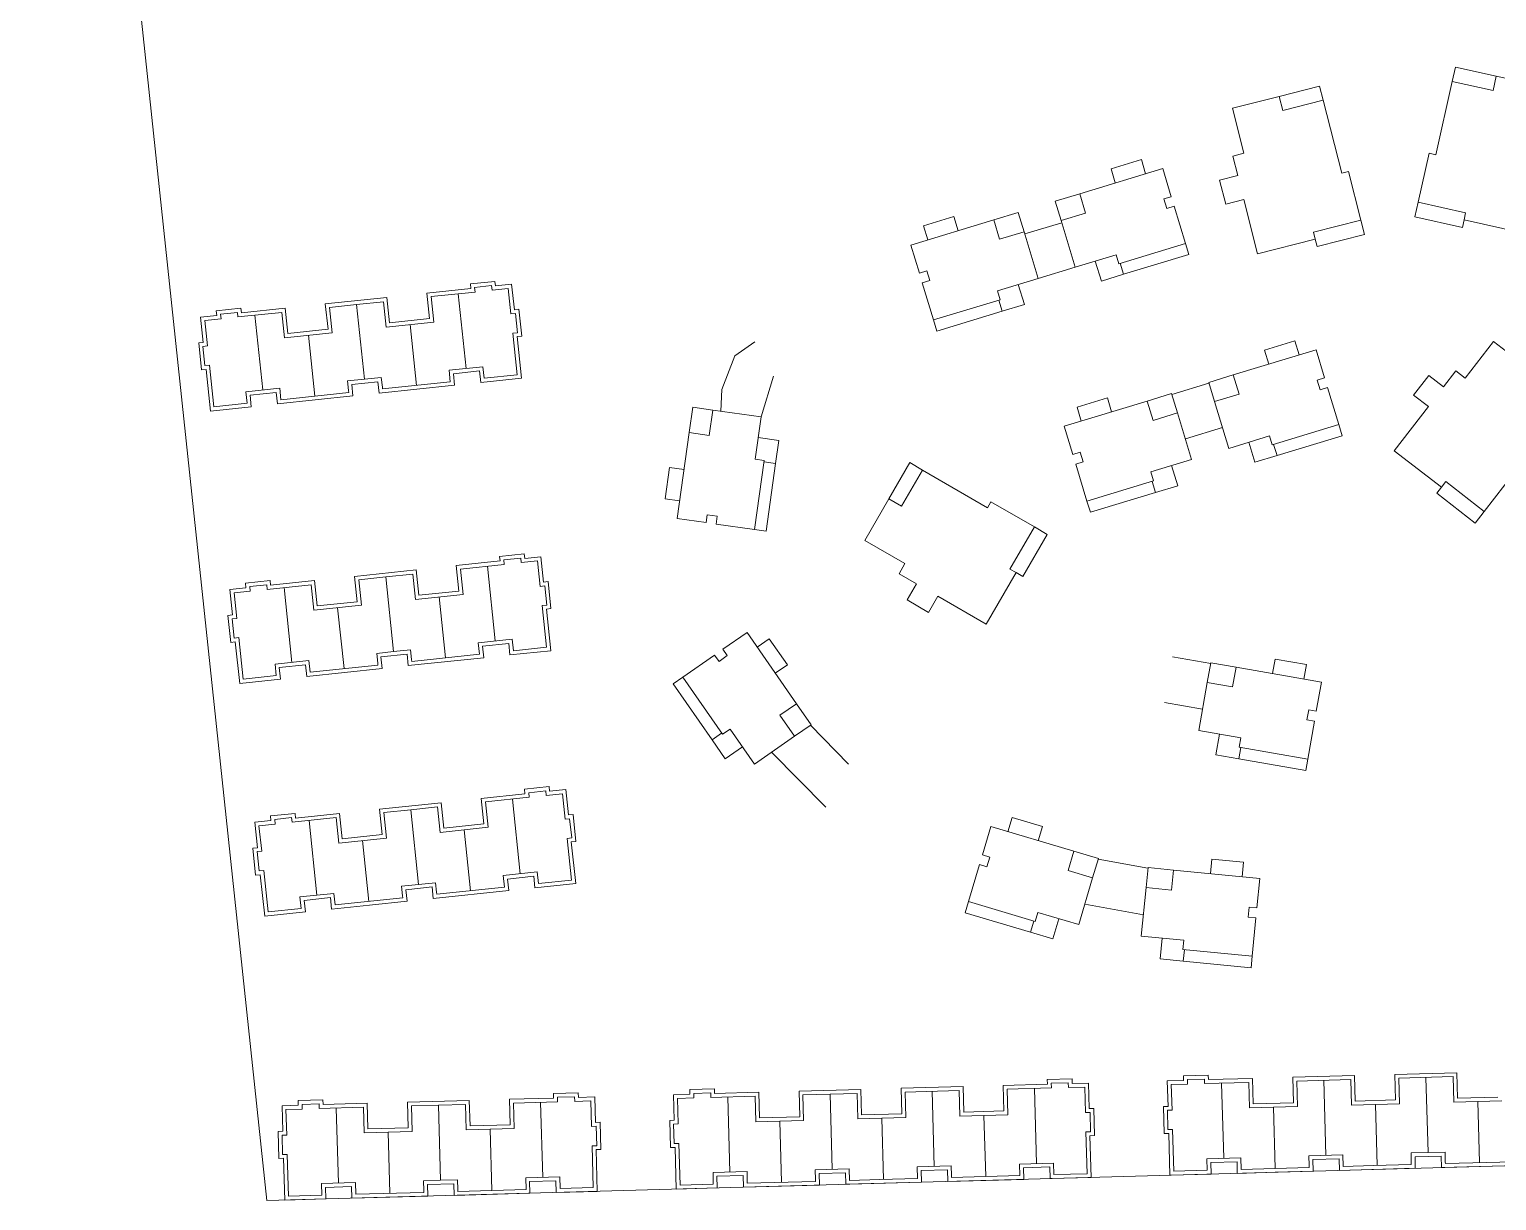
# Model space of a CAD drawing. Extents: x 208319 to 271319, y 1003 to 45500.
# Drawn here: x 218693 to 220967, y 3991 to 5806 of the extents above; entities that cross this region are included whole.
import ezdxf

# ---------------------------------------------------------------- set-up
doc = ezdxf.new("R2010")
doc.units = 0
doc.header["$LTSCALE"] = 1000
doc.header["$MEASUREMENT"] = 0
doc.layers.add('140', color=2, linetype='Continuous', lineweight=5)

msp = doc.modelspace()

# ---------------------------------------------------------------- linework, layer by layer
at = {"layer": '140', "color": 7}
for p, q in [((218693, 7464.4), (219060.9, 3991.4)), ((220898.5, 5725.7), (220903.5, 5748)), ((220903.5, 5748), (220966.8, 5733.8)), ((220961.8, 5711.6), (220966.8, 5733.8)), ((220966.8, 5733.8), (221039.4, 5717.5)), ((220692.9, 5718.5), (220630.1, 5702.5)), ((220698.5, 5696.4), (220692.9, 5718.5)), ((220873.1, 5612.1), (220898.5, 5725.7)), ((220898.5, 5725.7), (220961.8, 5711.6)), ((220630.1, 5702.5), (220558, 5684.2)), ((220635.7, 5680.4), (220630.1, 5702.5)), ((220698.5, 5696.4), (220635.7, 5680.4)), ((220727.2, 5583.6), (220698.5, 5696.4)), ((220558, 5684.2), (220575.7, 5614.4)), ((220369.6, 5590.2), (220416.7, 5604.5)), ((220416.7, 5604.5), (220423.3, 5582.7)), ((220575.7, 5614.4), (220558.3, 5610)), ((220558.3, 5610), (220566, 5579.7)), ((220845.5, 5538.4), (220862.6, 5614.5)), ((220862.6, 5614.5), (220873.1, 5612.1)), ((220449.7, 5590.7), (220321.1, 5551.6)), ((220376.2, 5568.4), (220369.6, 5590.2)), ((220463, 5547.1), (220449.7, 5590.7)), ((220566, 5579.7), (220538, 5572.6)), ((220538, 5572.6), (220547.5, 5535.4)), ((220737.7, 5586.2), (220727.2, 5583.6)), ((220756.9, 5510.6), (220737.7, 5586.2)), ((220321.1, 5551.6), (220283.2, 5540.1)), ((220321.1, 5551.6), (220330.2, 5521.8)), ((220283.2, 5540.1), (220292.3, 5510.3)), ((220451.5, 5543.6), (220463, 5547.1)), ((220456, 5528.7), (220451.5, 5543.6)), ((220467.5, 5532.2), (220456, 5528.7)), ((220485, 5474.7), (220467.5, 5532.2)), ((220547.5, 5535.4), (220575.4, 5542.5)), ((220575.4, 5542.5), (220596.7, 5458.8)), ((220845.5, 5538.4), (220840.5, 5516.1)), ((220919.3, 5521.9), (220845.5, 5538.4)), ((220059.3, 5472.1), (220187.9, 5511.2)), ((220126.2, 5516.2), (220079.1, 5501.9)), ((220132.8, 5494.4), (220126.2, 5516.2)), ((220187.9, 5511.2), (220225.8, 5522.7)), ((220187.9, 5511.2), (220197, 5481.3)), ((220225.8, 5522.7), (220234.9, 5492.8)), ((220235.9, 5489.4), (220293.3, 5506.8)), ((220330.2, 5521.8), (220292.3, 5510.3)), ((220292.3, 5510.3), (220314.3, 5437.9)), ((220683.6, 5492), (220756.9, 5510.6)), ((220756.9, 5510.6), (220762.5, 5488.5)), ((220840.5, 5516.1), (220914.3, 5499.6)), ((220914.3, 5499.6), (220916.9, 5511.3)), ((220916.9, 5511.3), (220919.3, 5521.9)), ((221007.1, 5491.1), (220916.9, 5511.3)), ((220079.1, 5501.9), (220085.7, 5480.1)), ((220197, 5481.3), (220234.9, 5492.8)), ((220234.9, 5492.8), (220256.9, 5420.5)), ((220596.7, 5458.8), (220686.3, 5481.5)), ((220686.3, 5481.5), (220683.6, 5492)), ((220689.2, 5469.9), (220686.3, 5481.5)), ((220762.5, 5488.5), (220689.2, 5469.9)), ((220072.6, 5428.5), (220059.3, 5472.1)), ((220381.6, 5443.3), (220485, 5474.7)), ((220490.2, 5457.5), (220485, 5474.7)), ((220256.9, 5420.5), (220314.3, 5437.9)), ((220314.3, 5437.9), (220377.4, 5457.1)), ((220345.3, 5447.4), (220354.7, 5416.4)), ((220377.4, 5457.1), (220381.6, 5443.3)), ((220389.1, 5426.8), (220383.9, 5444)), ((220389.1, 5426.8), (220490.2, 5457.5)), ((219376.6, 5411.9), (219414.8, 5415.9)), ((219414.8, 5415.9), (219415.6, 5408.7)), ((220084.1, 5432), (220072.6, 5428.5)), ((220077.1, 5413.5), (220088.6, 5417)), ((220094.6, 5356.1), (220077.1, 5413.5)), ((220088.6, 5417), (220084.1, 5432)), ((220256.9, 5420.5), (220193.7, 5401.3)), ((220354.7, 5416.4), (220389.1, 5426.8)), ((219151.8, 5381), (219247.3, 5391)), ((219247.3, 5391), (219251.5, 5351.6)), ((219309.4, 5397.6), (219377.4, 5404.7)), ((219313.5, 5358.2), (219309.4, 5397.6)), ((219384, 5399.4), (219316, 5392.2)), ((219316, 5392.2), (219320.1, 5352.8)), ((219369.9, 5280.9), (219357.7, 5396.6)), ((219377.4, 5404.7), (219376.6, 5411.9)), ((219409.5, 5409.3), (219383.2, 5406.5)), ((219383.2, 5406.5), (219384, 5399.4)), ((219410.2, 5402.1), (219409.5, 5409.3)), ((219435.3, 5404.8), (219410.2, 5402.1)), ((219415.6, 5408.7), (219440.6, 5411.4)), ((219439.4, 5365.4), (219435.3, 5404.8)), ((219440.6, 5411.4), (219444.8, 5372)), ((220193.7, 5401.3), (220197.9, 5387.5)), ((220225.9, 5411.1), (220235.3, 5380.1)), ((218982.8, 5370.4), (219021, 5374.4)), ((218983.6, 5363.2), (218982.8, 5370.4)), ((218989.4, 5365.1), (219015.7, 5367.8)), ((219015.7, 5367.8), (219016.4, 5360.7)), ((219016.4, 5360.7), (219084.4, 5367.8)), ((219021, 5374.4), (219021.8, 5367.3)), ((219021.8, 5367.3), (219089.8, 5374.4)), ((219084.4, 5367.8), (219088.6, 5328.5)), ((219089.8, 5374.4), (219093.9, 5335)), ((219156, 5341.6), (219151.8, 5381)), ((219158.4, 5375.6), (219200.2, 5380)), ((219162.6, 5336.2), (219158.4, 5375.6)), ((219242, 5384.4), (219200.2, 5380)), ((219212.4, 5264.3), (219200.2, 5380)), ((219212.4, 5264.3), (219200.2, 5380)), ((219212.4, 5264.3), (219200.2, 5380)), ((219212.4, 5264.3), (219200.2, 5380)), ((219246.1, 5345), (219242, 5384.4)), ((219444.8, 5372), (219451.9, 5372.8)), ((219451.9, 5372.8), (219456.3, 5331)), ((220197.9, 5387.5), (220094.6, 5356.1)), ((220200.8, 5369.6), (220099.8, 5338.9)), ((220200.8, 5369.6), (220195.6, 5386.8)), ((220235.3, 5380.1), (220200.8, 5369.6)), ((218958.5, 5360.6), (218983.6, 5363.2)), ((218962.6, 5321.2), (218958.5, 5360.6)), ((218965.1, 5355.3), (218990.2, 5357.9)), ((218969.2, 5315.9), (218965.1, 5355.3)), ((218990.2, 5357.9), (218989.4, 5365.1)), ((219054.9, 5247.7), (219042.7, 5363.4)), ((219320.1, 5352.8), (219246.1, 5345)), ((219251.5, 5351.6), (219313.5, 5358.2)), ((219283.1, 5348.9), (219293, 5254.7)), ((219283.1, 5348.9), (219293, 5254.7)), ((219446.6, 5366.2), (219439.4, 5365.4)), ((219449.7, 5336.3), (219446.6, 5366.2)), ((220099.8, 5338.9), (220094.6, 5356.1)), ((219088.6, 5328.5), (219162.6, 5336.2)), ((219093.9, 5335), (219156, 5341.6)), ((219125.6, 5332.3), (219135.5, 5238.1)), ((219125.6, 5332.3), (219135.5, 5238.1)), ((219442.6, 5335.6), (219449.7, 5336.3)), ((219449.4, 5271.1), (219442.6, 5335.6)), ((219456.3, 5331), (219449.2, 5330.2)), ((219449.2, 5330.2), (219456, 5265.8)), ((219817.5, 5322.1), (219786.6, 5300.5)), ((220607.4, 5309.4), (220654.4, 5323.7)), ((220654.4, 5323.7), (220661.1, 5301.9)), ((220962.3, 5322.9), (220918.3, 5266)), ((221021.2, 5277.5), (220962.3, 5322.9)), ((218955.5, 5320.5), (218962.6, 5321.2)), ((218959.9, 5278.7), (218955.5, 5320.5)), ((218962.1, 5315.1), (218969.2, 5315.9)), ((218965.2, 5285.3), (218962.1, 5315.1)), ((219786.6, 5300.5), (219766.2, 5248.1)), ((220687.5, 5309.9), (220558.9, 5270.8)), ((220614, 5287.6), (220607.4, 5309.4)), ((220700.7, 5266.3), (220687.5, 5309.9)), ((218967, 5279.5), (218959.9, 5278.7)), ((218972.4, 5286.1), (218965.2, 5285.3)), ((218973.8, 5215), (218967, 5279.5)), ((218979.2, 5221.6), (218972.4, 5286.1)), ((219343.7, 5278.1), (219396.2, 5283.6)), ((219345.5, 5260.2), (219343.7, 5278.1)), ((219390.8, 5277), (219350.3, 5272.8)), ((219392.7, 5259.1), (219390.8, 5277)), ((219396.2, 5283.6), (219398.1, 5265.7)), ((220904, 5277), (220884.9, 5252.3)), ((220918.3, 5266), (220904, 5277)), ((219212.4, 5264.3), (219186.1, 5261.5)), ((219186.1, 5261.5), (219187.7, 5246.6)), ((219233.3, 5260.4), (219192.7, 5256.2)), ((219192.7, 5256.2), (219194.6, 5238.3)), ((219212.4, 5264.3), (219238.6, 5267)), ((219235.2, 5242.5), (219233.3, 5260.4)), ((219352.1, 5254.9), (219235.2, 5242.5)), ((219238.6, 5267), (219240.2, 5252.1)), ((219240.5, 5249.1), (219345.5, 5260.2)), ((219350.3, 5272.8), (219352.1, 5254.9)), ((219456, 5265.8), (219392.7, 5259.1)), ((219398.1, 5265.7), (219449.4, 5271.1)), ((219846.7, 5269), (219827.1, 5205.9)), ((220521.3, 5258.2), (220463.9, 5240.7)), ((220558.9, 5270.8), (220521, 5259.3)), ((220521, 5259.3), (220530.1, 5229.5)), ((220558.9, 5270.8), (220568, 5241)), ((220689.3, 5262.8), (220700.7, 5266.3)), ((220693.8, 5247.9), (220689.3, 5262.8)), ((220862.2, 5269.9), (220838.7, 5239.5)), ((220884.9, 5252.3), (220862.2, 5269.9)), ((219081.1, 5250.4), (219028.6, 5244.9)), ((219028.6, 5244.9), (219030.5, 5227)), ((219075.8, 5243.8), (219035.2, 5239.6)), ((219035.2, 5239.6), (219037.1, 5221.7)), ((219077.7, 5225.9), (219075.8, 5243.8)), ((219136.1, 5232.1), (219077.7, 5225.9)), ((219083, 5232.5), (219081.1, 5250.4)), ((219188, 5243.6), (219083, 5232.5)), ((219194.6, 5238.3), (219136.1, 5232.1)), ((219187.7, 5246.6), (219188, 5243.6)), ((219240.2, 5252.1), (219240.5, 5249.1)), ((219766.2, 5248.1), (219764.8, 5214.7)), ((220364, 5235.4), (220316.9, 5221.1)), ((220370.6, 5213.6), (220364, 5235.4)), ((220425.7, 5230.4), (220463.6, 5241.9)), ((220463.6, 5241.9), (220472.7, 5212)), ((220568, 5241), (220530.1, 5229.5)), ((220705.3, 5251.3), (220693.8, 5247.9)), ((220722.7, 5193.9), (220705.3, 5251.3)), ((220838.7, 5239.5), (220861.5, 5221.9)), ((219037.1, 5221.7), (218973.8, 5215)), ((219030.5, 5227), (218979.2, 5221.6)), ((219715.8, 5181.6), (219721.4, 5220.8)), ((219721.4, 5220.8), (219752.2, 5216.4)), ((219746.7, 5177.2), (219752.2, 5216.4)), ((219752.2, 5216.4), (219827.1, 5205.9)), ((220297.1, 5191.3), (220425.7, 5230.4)), ((220316.9, 5221.1), (220323.5, 5199.3)), ((220425.7, 5230.4), (220434.8, 5200.5)), ((220434.8, 5200.5), (220472.7, 5212)), ((220472.7, 5212), (220494.6, 5139.7)), ((220530.1, 5229.5), (220552, 5157.1)), ((220861.5, 5221.9), (220808.7, 5153.5)), ((219827.1, 5205.9), (219817.9, 5140.5)), ((220310.4, 5147.7), (220297.1, 5191.3)), ((220542.3, 5189.3), (220484.9, 5171.8)), ((220619.4, 5162.5), (220722.7, 5193.9)), ((220728, 5176.7), (220722.7, 5193.9)), ((219697.1, 5048.5), (219715.8, 5181.6)), ((219715.8, 5181.6), (219746.7, 5177.2)), ((219822.6, 5173.8), (219854.7, 5169.3)), ((219854.7, 5169.3), (219849.6, 5133.6)), ((220552, 5157.1), (220615.2, 5176.3)), ((220583, 5166.5), (220592.5, 5135.5)), ((220615.2, 5176.3), (220619.4, 5162.5)), ((220626.9, 5146), (220621.7, 5163.2)), ((220626.9, 5146), (220728, 5176.7)), ((219817.9, 5140.5), (219832.2, 5138.5)), ((220321.8, 5151.1), (220310.4, 5147.7)), ((220326.4, 5136.2), (220321.8, 5151.1)), ((220592.5, 5135.5), (220626.9, 5146)), ((220808.7, 5153.5), (220881.8, 5097)), ((219685.2, 5127.7), (219678.3, 5079)), ((219707.8, 5124.5), (219685.2, 5127.7)), ((219832.2, 5138.5), (219817.1, 5031.6)), ((219849.6, 5133.6), (219831.8, 5136.1)), ((219849.6, 5133.6), (219834.9, 5029)), ((220057.7, 5135), (220025.2, 5078.9)), ((220077.4, 5123.5), (220044.9, 5067.5)), ((220077.4, 5123.5), (220057.7, 5135)), ((220178.1, 5065.1), (220077.4, 5123.5)), ((220314.9, 5132.7), (220326.4, 5136.2)), ((220332.3, 5075.3), (220314.9, 5132.7)), ((220494.6, 5139.7), (220431.5, 5120.5)), ((220431.5, 5120.5), (220435.7, 5106.7)), ((220463.6, 5130.3), (220473.1, 5099.3)), ((220948.2, 5059.3), (220995.9, 5121.1)), ((220435.7, 5106.7), (220332.3, 5075.3)), ((220438.6, 5088.8), (220433.4, 5106)), ((220473.1, 5099.3), (220438.6, 5088.8)), ((220874.4, 5087.5), (220881.8, 5097)), ((220881.8, 5097), (220888.4, 5105.6)), ((220888.4, 5105.6), (220948.2, 5059.3)), ((219678.3, 5079), (219700.9, 5075.8)), ((220025.2, 5078.9), (219987.8, 5014.6)), ((220044.9, 5067.5), (220025.2, 5078.9)), ((220183.5, 5074.4), (220178.1, 5065.1)), ((220251, 5035.3), (220183.5, 5074.4)), ((220337.6, 5058.1), (220332.3, 5075.3)), ((220438.6, 5088.8), (220337.6, 5058.1)), ((220934.3, 5041.3), (220874.4, 5087.5)), ((219743.9, 5054), (219742.2, 5042.1)), ((219759.3, 5051.8), (219743.9, 5054)), ((219757.7, 5039.9), (219759.3, 5051.8)), ((220948.2, 5059.3), (220934.3, 5041.3)), ((219742.2, 5042.1), (219697.1, 5048.5)), ((219817.1, 5031.6), (219757.7, 5039.9)), ((219834.9, 5029), (219817.1, 5031.6)), ((220213, 4969.9), (220251, 5035.3)), ((220251, 5035.3), (220270.7, 5023.8)), ((219987.8, 5014.6), (220050.1, 4978.5)), ((220270.7, 5023.8), (220232.8, 4958.5)), ((219354.6, 4975.4), (219422.6, 4982.6)), ((219421.9, 4989.7), (219460.1, 4993.7)), ((219422.6, 4982.6), (219421.9, 4989.7)), ((219454.7, 4987.2), (219428.5, 4984.4)), ((219428.5, 4984.4), (219429.2, 4977.2)), ((219455.5, 4980), (219454.7, 4987.2)), ((219480.6, 4982.6), (219455.5, 4980)), ((219460.1, 4993.7), (219460.8, 4986.6)), ((219460.8, 4986.6), (219485.9, 4989.2)), ((219484.7, 4943.2), (219480.6, 4982.6)), ((219485.9, 4989.2), (219490, 4949.8)), ((219197.1, 4958.8), (219292.6, 4968.9)), ((219201.2, 4919.4), (219197.1, 4958.8)), ((219287.2, 4962.3), (219245.5, 4957.9)), ((219291.4, 4922.9), (219287.2, 4962.3)), ((219292.6, 4968.9), (219296.7, 4929.5)), ((219358.8, 4936), (219354.6, 4975.4)), ((219429.2, 4977.2), (219361.2, 4970.1)), ((219361.2, 4970.1), (219365.4, 4930.7)), ((219415.2, 4858.7), (219403, 4974.5)), ((220050.1, 4978.5), (220041.1, 4962.9)), ((220041.1, 4962.9), (220068.1, 4947.2)), ((220176, 4884.6), (220222.4, 4964.5)), ((220222.4, 4964.5), (220213, 4969.9)), ((220232.8, 4958.5), (220222.4, 4964.5)), ((219003.8, 4938.5), (219028.8, 4941.1)), ((219007.9, 4899.1), (219003.8, 4938.5)), ((219010.4, 4933.1), (219035.4, 4935.8)), ((219028.1, 4948.3), (219066.3, 4952.3)), ((219028.8, 4941.1), (219028.1, 4948.3)), ((219034.7, 4942.9), (219060.9, 4945.7)), ((219035.4, 4935.8), (219034.7, 4942.9)), ((219060.9, 4945.7), (219061.7, 4938.5)), ((219061.7, 4938.5), (219129.7, 4945.7)), ((219066.3, 4952.3), (219067, 4945.1)), ((219067, 4945.1), (219135, 4952.3)), ((219100.1, 4825.5), (219087.9, 4941.3)), ((219129.7, 4945.7), (219133.8, 4906.3)), ((219135, 4952.3), (219139.2, 4912.9)), ((219203.7, 4953.5), (219245.5, 4957.9)), ((219207.8, 4914.1), (219203.7, 4953.5)), ((219257.6, 4842.1), (219245.5, 4957.9)), ((219257.6, 4842.1), (219245.5, 4957.9)), ((219257.6, 4842.1), (219245.5, 4957.9)), ((219257.6, 4842.1), (219245.5, 4957.9)), ((219296.7, 4929.5), (219358.8, 4936)), ((219491.9, 4944), (219484.7, 4943.2)), ((219490, 4949.8), (219497.2, 4950.6)), ((219495, 4914.2), (219491.9, 4944)), ((219497.2, 4950.6), (219501.6, 4908.8)), ((220068.1, 4947.2), (220053.6, 4922.3)), ((219014.5, 4893.7), (219010.4, 4933.1)), ((219133.8, 4906.3), (219207.8, 4914.1)), ((219139.2, 4912.9), (219201.2, 4919.4)), ((219365.4, 4930.7), (219291.4, 4922.9)), ((219328.4, 4926.8), (219338.3, 4832.5)), ((219328.4, 4926.8), (219338.3, 4832.5)), ((219487.8, 4913.4), (219495, 4914.2)), ((219494.6, 4849), (219487.8, 4913.4)), ((220053.6, 4922.3), (220086.8, 4903)), ((220086.8, 4903), (220101.3, 4927.9)), ((220101.3, 4927.9), (220176, 4884.6)), ((219000.7, 4898.3), (219007.9, 4899.1)), ((219005.1, 4856.5), (219000.7, 4898.3)), ((219007.3, 4893), (219014.5, 4893.7)), ((219010.5, 4863.1), (219007.3, 4893)), ((219170.8, 4910.2), (219180.8, 4815.9)), ((219170.8, 4910.2), (219180.8, 4815.9)), ((219501.6, 4908.8), (219494.4, 4908.1)), ((219494.4, 4908.1), (219501.2, 4843.6)), ((219768, 4845.8), (219805.5, 4871.8)), ((219805.5, 4871.8), (219882, 4761.3)), ((219012.3, 4857.3), (219005.1, 4856.5)), ((219017.6, 4863.9), (219010.5, 4863.1)), ((219019.1, 4792.9), (219012.3, 4857.3)), ((219024.4, 4799.5), (219017.6, 4863.9)), ((219257.6, 4842.1), (219283.9, 4844.9)), ((219283.9, 4844.9), (219285.5, 4830)), ((219388.9, 4855.9), (219441.4, 4861.5)), ((219390.8, 4838), (219388.9, 4855.9)), ((219436.1, 4854.9), (219395.5, 4850.6)), ((219395.5, 4850.6), (219397.4, 4832.7)), ((219438, 4837), (219436.1, 4854.9)), ((219441.4, 4861.5), (219443.3, 4843.6)), ((219443.3, 4843.6), (219494.6, 4849)), ((219774.8, 4835.9), (219768, 4845.8)), ((219839.9, 4862.1), (219821.2, 4849.1)), ((219868, 4821.6), (219839.9, 4862.1)), ((219126.4, 4828.3), (219073.9, 4822.8)), ((219073.9, 4822.8), (219075.7, 4804.9)), ((219121, 4821.7), (219080.5, 4817.4)), ((219122.9, 4803.8), (219121, 4821.7)), ((219128.3, 4810.4), (219126.4, 4828.3)), ((219257.6, 4842.1), (219231.4, 4839.3)), ((219231.4, 4839.3), (219233, 4824.4)), ((219233, 4824.4), (219233.3, 4821.4)), ((219278.6, 4838.3), (219238, 4834)), ((219238, 4834), (219239.9, 4816.1)), ((219280.4, 4820.4), (219278.6, 4838.3)), ((219397.4, 4832.7), (219280.4, 4820.4)), ((219285.5, 4830), (219285.8, 4827)), ((219285.8, 4827), (219390.8, 4838)), ((219501.2, 4843.6), (219438, 4837)), ((219705.9, 4802.7), (219755.2, 4836.9)), ((219755.2, 4836.9), (219762, 4827)), ((219762, 4827), (219774.8, 4835.9)), ((219849.2, 4808.6), (219868, 4821.6)), ((220524.2, 4823.8), (220465.1, 4834.3)), ((220524.4, 4825), (220518.9, 4794.3)), ((220563.4, 4818.1), (220524.4, 4825)), ((220620.1, 4808.1), (220624.1, 4830.6)), ((220624.1, 4830.6), (220672.5, 4822)), ((220672.5, 4822), (220668.5, 4799.6)), ((219082.3, 4799.5), (219019.1, 4792.9)), ((219075.7, 4804.9), (219024.4, 4799.5)), ((219080.5, 4817.4), (219082.3, 4799.5)), ((219181.4, 4810), (219122.9, 4803.8)), ((219233.3, 4821.4), (219128.3, 4810.4)), ((219239.9, 4816.1), (219181.4, 4810)), ((219691.1, 4792.5), (219705.9, 4802.7)), ((219767.4, 4714), (219705.9, 4802.7)), ((220563.4, 4818.1), (220557.9, 4787.4)), ((220695.7, 4794.8), (220563.4, 4818.1)), ((219751.2, 4705.7), (219691.1, 4792.5)), ((220518.9, 4794.3), (220505.8, 4719.8)), ((220557.9, 4787.4), (220518.9, 4794.3)), ((220687.8, 4749.9), (220695.7, 4794.8)), ((219882, 4761.3), (219856.4, 4743.5)), ((219882, 4761.3), (219904.6, 4728.7)), ((220511.6, 4752.9), (220452.6, 4763.4)), ((219856.4, 4743.5), (219878.9, 4711)), ((220673.3, 4736.6), (220676, 4751.9)), ((220685.1, 4734.5), (220673.3, 4736.6)), ((220674.6, 4675.4), (220685.1, 4734.5)), ((220676, 4751.9), (220687.8, 4749.9)), ((219751.2, 4705.7), (219766, 4715.9)), ((219779.2, 4722.2), (219767.4, 4714)), ((219816.8, 4667.9), (219779.2, 4722.2)), ((219878.9, 4711), (219816.8, 4667.9)), ((219904.6, 4728.7), (219878.9, 4711)), ((219903.6, 4728.1), (219962.5, 4668)), ((220505.8, 4719.8), (220570.8, 4708.4)), ((220537.7, 4714.2), (220532.1, 4682.3)), ((220570.8, 4708.4), (220568.3, 4694.2)), ((219771.7, 4676.1), (219751.2, 4705.7)), ((219798.4, 4694.5), (219771.7, 4676.1)), ((219843.6, 4686.5), (219927.4, 4601)), ((220567.5, 4676), (220570.7, 4693.8)), ((220568.3, 4694.2), (220674.6, 4675.4)), ((220532.1, 4682.3), (220567.5, 4676)), ((220567.5, 4676), (220671.5, 4657.7)), ((220671.5, 4657.7), (220674.6, 4675.4)), ((219393.3, 4614.6), (219461.3, 4621.8)), ((219460.6, 4628.9), (219498.8, 4632.9)), ((219461.3, 4621.8), (219460.6, 4628.9)), ((219493.4, 4626.4), (219467.2, 4623.6)), ((219467.2, 4623.6), (219467.9, 4616.4)), ((219494.2, 4619.2), (219493.4, 4626.4)), ((219519.2, 4621.8), (219494.2, 4619.2)), ((219498.8, 4632.9), (219499.5, 4625.8)), ((219499.5, 4625.8), (219524.6, 4628.4)), ((219523.4, 4582.5), (219519.2, 4621.8)), ((219524.6, 4628.4), (219528.7, 4589)), ((219235.8, 4598), (219331.2, 4608.1)), ((219239.9, 4558.6), (219235.8, 4598)), ((219242.4, 4592.7), (219284.1, 4597.1)), ((219325.9, 4601.5), (219284.1, 4597.1)), ((219296.3, 4481.3), (219284.1, 4597.1)), ((219296.3, 4481.3), (219284.1, 4597.1)), ((219296.3, 4481.3), (219284.1, 4597.1)), ((219296.3, 4481.3), (219284.1, 4597.1)), ((219330, 4562.1), (219325.9, 4601.5)), ((219331.2, 4608.1), (219335.4, 4568.7)), ((219397.4, 4575.2), (219393.3, 4614.6)), ((219467.9, 4616.4), (219399.9, 4609.3)), ((219399.9, 4609.3), (219404, 4569.9)), ((219453.9, 4497.9), (219441.7, 4613.7)), ((219042.4, 4577.7), (219067.5, 4580.3)), ((219046.6, 4538.3), (219042.4, 4577.7)), ((219049, 4572.3), (219074.1, 4575)), ((219053.2, 4532.9), (219049, 4572.3)), ((219066.7, 4587.5), (219104.9, 4591.5)), ((219067.5, 4580.3), (219066.7, 4587.5)), ((219073.3, 4582.1), (219099.6, 4584.9)), ((219074.1, 4575), (219073.3, 4582.1)), ((219099.6, 4584.9), (219100.3, 4577.7)), ((219100.3, 4577.7), (219168.4, 4584.9)), ((219104.9, 4591.5), (219105.7, 4584.3)), ((219105.7, 4584.3), (219173.7, 4591.5)), ((219138.8, 4464.7), (219126.6, 4580.5)), ((219168.4, 4584.9), (219172.5, 4545.5)), ((219173.7, 4591.5), (219177.9, 4552.1)), ((219246.5, 4553.3), (219242.4, 4592.7)), ((219335.4, 4568.7), (219397.4, 4575.2)), ((219530.5, 4583.2), (219523.4, 4582.5)), ((219528.7, 4589), (219535.9, 4589.8)), ((219533.7, 4553.4), (219530.5, 4583.2)), ((219535.9, 4589.8), (219540.3, 4548)), ((220216.2, 4585), (220209.7, 4563.1)), ((220263.3, 4571), (220216.2, 4585)), ((219172.5, 4545.5), (219246.5, 4553.3)), ((219177.9, 4552.1), (219239.9, 4558.6)), ((219209.5, 4549.4), (219219.4, 4455.1)), ((219209.5, 4549.4), (219219.4, 4455.1)), ((219404, 4569.9), (219330, 4562.1)), ((219367, 4566), (219377, 4471.7)), ((219367, 4566), (219377, 4471.7)), ((219526.5, 4552.6), (219533.7, 4553.4)), ((219533.3, 4488.2), (219526.5, 4552.6)), ((220170.2, 4527.3), (220183.2, 4571)), ((220183.2, 4571), (220312, 4532.7)), ((220256.8, 4549.1), (220263.3, 4571)), ((219039.4, 4537.5), (219046.6, 4538.3)), ((219043.8, 4495.8), (219039.4, 4537.5)), ((219046, 4532.2), (219053.2, 4532.9)), ((219049.2, 4502.3), (219046, 4532.2)), ((219540.3, 4548), (219533.1, 4547.3)), ((219533.1, 4547.3), (219539.9, 4482.8)), ((220181.7, 4523.9), (220170.2, 4527.3)), ((220312, 4532.7), (220303.2, 4502.8)), ((220312, 4532.7), (220350, 4521.4)), ((220148.7, 4454.8), (220165.8, 4512.3)), ((220165.8, 4512.3), (220177.3, 4508.9)), ((220177.3, 4508.9), (220181.7, 4523.9)), ((220350, 4521.4), (220341.1, 4491.5)), ((220349.7, 4520.3), (220426.9, 4506.4)), ((220427, 4507.5), (220424, 4476.5)), ((220466.4, 4503.7), (220427, 4507.5)), ((220466.4, 4503.7), (220463.4, 4472.6)), ((220600.2, 4490.6), (220466.4, 4503.7)), ((220523.7, 4498.1), (220525.9, 4520.8)), ((220525.9, 4520.8), (220574.9, 4516)), ((220574.9, 4516), (220572.7, 4493.3)), ((219051, 4496.5), (219043.8, 4495.8)), ((219056.3, 4503.1), (219049.2, 4502.3)), ((219057.8, 4432.1), (219051, 4496.5)), ((219063.1, 4438.7), (219056.3, 4503.1)), ((219296.3, 4481.3), (219270.1, 4478.6)), ((219296.3, 4481.3), (219322.6, 4484.1)), ((219322.6, 4484.1), (219324.1, 4469.2)), ((219427.6, 4495.1), (219480.1, 4500.7)), ((219429.5, 4477.2), (219427.6, 4495.1)), ((219474.8, 4494.1), (219434.2, 4489.8)), ((219434.2, 4489.8), (219436.1, 4471.9)), ((219476.7, 4476.2), (219474.8, 4494.1)), ((219539.9, 4482.8), (219476.7, 4476.2)), ((219480.1, 4500.7), (219482, 4482.8)), ((219482, 4482.8), (219533.3, 4488.2)), ((220303.2, 4502.8), (220341.1, 4491.5)), ((220341.1, 4491.5), (220319.6, 4419.1)), ((220595.7, 4445.3), (220600.2, 4490.6)), ((219165, 4467.5), (219112.5, 4462)), ((219112.5, 4462), (219114.4, 4444.1)), ((219159.7, 4460.9), (219119.1, 4456.6)), ((219161.6, 4443), (219159.7, 4460.9)), ((219166.9, 4449.6), (219165, 4467.5)), ((219272, 4460.6), (219166.9, 4449.6)), ((219270.1, 4478.6), (219271.6, 4463.6)), ((219271.6, 4463.6), (219272, 4460.6)), ((219317.2, 4477.5), (219276.7, 4473.2)), ((219276.7, 4473.2), (219278.5, 4455.3)), ((219319.1, 4459.6), (219317.2, 4477.5)), ((219436.1, 4471.9), (219319.1, 4459.6)), ((219324.1, 4469.2), (219324.5, 4466.2)), ((219324.5, 4466.2), (219429.5, 4477.2)), ((220424, 4476.5), (220416.6, 4401.3)), ((220463.4, 4472.6), (220424, 4476.5)), ((219121, 4438.7), (219057.8, 4432.1)), ((219114.4, 4444.1), (219063.1, 4438.7)), ((219119.1, 4456.6), (219121, 4438.7)), ((219220.1, 4449.2), (219161.6, 4443)), ((219278.5, 4455.3), (219220.1, 4449.2)), ((220143.6, 4437.5), (220148.7, 4454.8)), ((220244.8, 4407.5), (220143.6, 4437.5)), ((220252.2, 4424), (220148.7, 4454.8)), ((220256.3, 4437.9), (220252.2, 4424)), ((220319.6, 4419.1), (220256.3, 4437.9)), ((220329, 4450.9), (220419.9, 4434.5)), ((220582.3, 4430.9), (220583.8, 4446.4)), ((220583.8, 4446.4), (220595.7, 4445.3)), ((220244.8, 4407.5), (220249.9, 4424.7)), ((220288.5, 4428.3), (220279.3, 4397.2)), ((220594.2, 4429.7), (220582.3, 4430.9)), ((220588.4, 4370), (220594.2, 4429.7)), ((220279.3, 4397.2), (220244.8, 4407.5)), ((220416.6, 4401.3), (220482.3, 4394.8)), ((220448.9, 4398.1), (220445.7, 4365.9)), ((220482.3, 4394.8), (220480.9, 4380.5)), ((220480.9, 4380.5), (220588.4, 4370)), ((220481.5, 4362.4), (220483.3, 4380.3)), ((220586.6, 4352.1), (220588.4, 4370)), ((220445.7, 4365.9), (220481.5, 4362.4)), ((220481.5, 4362.4), (220586.6, 4352.1)), ((220481.9, 4185), (220520.3, 4186.1)), ((220482.1, 4177.8), (220481.9, 4185)), ((220520.3, 4186.1), (220520.5, 4178.9)), ((220651.3, 4182.6), (220747.2, 4185.3)), ((220747.2, 4185.3), (220748.3, 4145.7)), ((220809.6, 4187), (220905.6, 4189.7)), ((220810.7, 4147.5), (220809.6, 4187)), ((220905.6, 4189.7), (220906.7, 4150.2)), ((219716.6, 4163.5), (219755, 4164.6)), ((219716.8, 4156.3), (219716.6, 4163.5)), ((219755, 4164.6), (219755.2, 4157.4)), ((219886, 4161.1), (219981.9, 4163.8)), ((219981.9, 4163.8), (219983, 4124.2)), ((220044.3, 4165.5), (220140.3, 4168.2)), ((220045.4, 4125.9), (220044.3, 4165.5)), ((220050.5, 4159.7), (220134.4, 4162.1)), ((220134.4, 4162.1), (220135.5, 4122.5)), ((220140.3, 4168.2), (220141.4, 4128.6)), ((220202.6, 4170), (220271, 4171.9)), ((220203.7, 4130.4), (220202.6, 4170)), ((220208.8, 4164.2), (220277.2, 4166.1)), ((220209.9, 4124.6), (220208.8, 4164.2)), ((220254.1, 4049), (220250.8, 4165.3)), ((220270.8, 4179.1), (220309.2, 4180.2)), ((220271, 4171.9), (220270.8, 4179.1)), ((220277, 4173.3), (220303.4, 4174)), ((220277.2, 4166.1), (220277, 4173.3)), ((220303.4, 4174), (220303.6, 4166.8)), ((220303.6, 4166.8), (220328.8, 4167.5)), ((220309.2, 4180.2), (220309.4, 4173)), ((220309.4, 4173), (220334.6, 4173.7)), ((220328.8, 4167.5), (220329.9, 4127.9)), ((220334.6, 4173.7), (220335.7, 4134.1)), ((220456.9, 4177.1), (220482.1, 4177.8)), ((220458, 4137.5), (220456.9, 4177.1)), ((220463.1, 4171.3), (220488.3, 4172)), ((220464.2, 4131.7), (220463.1, 4171.3)), ((220488.1, 4179.2), (220514.5, 4179.9)), ((220488.3, 4172), (220488.1, 4179.2)), ((220514.5, 4179.9), (220514.7, 4172.8)), ((220514.7, 4172.8), (220583.1, 4174.7)), ((220520.5, 4178.9), (220588.9, 4180.8)), ((220544.3, 4057.1), (220541.1, 4173.5)), ((220583.1, 4174.7), (220584.2, 4135.1)), ((220588.9, 4180.8), (220590, 4141.3)), ((220652.4, 4143), (220651.3, 4182.6)), ((220657.4, 4176.8), (220741.4, 4179.1)), ((220658.5, 4137.2), (220657.4, 4176.8)), ((220702.7, 4061.6), (220699.4, 4177.9)), ((220702.7, 4061.6), (220699.4, 4177.9)), ((220741.4, 4179.1), (220742.5, 4139.5)), ((220815.8, 4181.2), (220899.7, 4183.6)), ((220816.9, 4141.6), (220815.8, 4181.2)), ((220861, 4066), (220857.7, 4182.4)), ((220861, 4066), (220857.7, 4182.4)), ((220861, 4066), (220857.7, 4182.4)), ((220861, 4066), (220857.7, 4182.4)), ((220899.7, 4183.6), (220900.8, 4144)), ((219084.7, 4138.5), (219109.9, 4139.3)), ((219109.7, 4146.5), (219148, 4147.5)), ((219109.9, 4139.3), (219109.7, 4146.5)), ((219115.8, 4140.6), (219142.2, 4141.4)), ((219116, 4133.4), (219115.8, 4140.6)), ((219142.2, 4141.4), (219142.4, 4134.2)), ((219148, 4147.5), (219148.3, 4140.3)), ((219148.3, 4140.3), (219216.6, 4142.3)), ((219216.6, 4142.3), (219217.7, 4102.7)), ((219279, 4144), (219375, 4146.7)), ((219280.1, 4104.4), (219279, 4144)), ((219285.2, 4138.2), (219327.1, 4139.4)), ((219369.1, 4140.5), (219327.1, 4139.4)), ((219330.4, 4023), (219327.1, 4139.4)), ((219330.4, 4023), (219327.1, 4139.4)), ((219330.4, 4023), (219327.1, 4139.4)), ((219330.4, 4023), (219327.1, 4139.4)), ((219370.2, 4101), (219369.1, 4140.5)), ((219375, 4146.7), (219376.1, 4107.1)), ((219437.3, 4148.5), (219505.7, 4150.4)), ((219438.4, 4108.9), (219437.3, 4148.5)), ((219511.9, 4144.6), (219443.5, 4142.6)), ((219443.5, 4142.6), (219444.6, 4103.1)), ((219488.8, 4027.5), (219485.5, 4143.8)), ((219505.5, 4157.6), (219543.9, 4158.7)), ((219505.7, 4150.4), (219505.5, 4157.6)), ((219538.1, 4152.5), (219511.7, 4151.8)), ((219511.7, 4151.8), (219511.9, 4144.6)), ((219538.3, 4145.3), (219538.1, 4152.5)), ((219563.5, 4146), (219538.3, 4145.3)), ((219543.9, 4158.7), (219544.1, 4151.5)), ((219544.1, 4151.5), (219569.3, 4152.2)), ((219564.6, 4106.4), (219563.5, 4146)), ((219569.3, 4152.2), (219570.4, 4112.6)), ((219691.6, 4155.6), (219716.8, 4156.3)), ((219692.7, 4116), (219691.6, 4155.6)), ((219697.8, 4149.8), (219723, 4150.5)), ((219698.9, 4110.2), (219697.8, 4149.8)), ((219722.8, 4157.7), (219749.2, 4158.4)), ((219723, 4150.5), (219722.8, 4157.7)), ((219749.2, 4158.4), (219749.4, 4151.2)), ((219749.4, 4151.2), (219817.8, 4153.2)), ((219755.2, 4157.4), (219823.6, 4159.3)), ((219779, 4035.6), (219775.8, 4152)), ((219817.8, 4153.2), (219818.9, 4113.6)), ((219823.6, 4159.3), (219824.7, 4119.7)), ((219887.1, 4121.5), (219886, 4161.1)), ((219892.1, 4155.2), (219976.1, 4157.6)), ((219893.2, 4115.7), (219892.1, 4155.2)), ((219937.4, 4040.1), (219934.1, 4156.4)), ((219937.4, 4040.1), (219934.1, 4156.4)), ((219976.1, 4157.6), (219977.2, 4118)), ((220051.6, 4120.1), (220050.5, 4159.7)), ((220095.7, 4044.5), (220092.4, 4160.9)), ((220095.7, 4044.5), (220092.4, 4160.9)), ((220095.7, 4044.5), (220092.4, 4160.9)), ((220095.7, 4044.5), (220092.4, 4160.9)), ((220590, 4141.3), (220652.4, 4143)), ((220742.5, 4139.5), (220816.9, 4141.6)), ((220748.3, 4145.7), (220810.7, 4147.5)), ((220779.7, 4140.6), (220782.4, 4045.8)), ((220779.7, 4140.6), (220782.4, 4045.8)), ((220779.7, 4140.6), (220782.4, 4045.8)), ((220779.7, 4140.6), (220782.4, 4045.8)), ((220900.8, 4144), (220975.2, 4146.1)), ((220906.7, 4150.2), (220969, 4151.9)), ((220938, 4145), (220940.7, 4050.3)), ((220938, 4145), (220940.7, 4050.3)), ((220938, 4145), (220940.7, 4050.3)), ((220938, 4145), (220940.7, 4050.3)), ((219085.8, 4099), (219084.7, 4138.5)), ((219090.8, 4132.7), (219116, 4133.4)), ((219092, 4093.1), (219090.8, 4132.7)), ((219142.4, 4134.2), (219210.8, 4136.1)), ((219172.1, 4018.6), (219168.8, 4134.9)), ((219210.8, 4136.1), (219211.9, 4096.5)), ((219286.3, 4098.6), (219285.2, 4138.2)), ((219824.7, 4119.7), (219887.1, 4121.5)), ((219977.2, 4118), (220051.6, 4120.1)), ((219983, 4124.2), (220045.4, 4125.9)), ((220014.4, 4119.1), (220017.1, 4024.3)), ((220014.4, 4119.1), (220017.1, 4024.3)), ((220014.4, 4119.1), (220017.1, 4024.3)), ((220014.4, 4119.1), (220017.1, 4024.3)), ((220135.5, 4122.5), (220209.9, 4124.6)), ((220141.4, 4128.6), (220203.7, 4130.4)), ((220172.7, 4123.5), (220175.4, 4028.8)), ((220172.7, 4123.5), (220175.4, 4028.8)), ((220172.7, 4123.5), (220175.4, 4028.8)), ((220172.7, 4123.5), (220175.4, 4028.8)), ((220329.9, 4127.9), (220337.1, 4128.1)), ((220335.7, 4134.1), (220342.9, 4134.3)), ((220337.1, 4128.1), (220337.9, 4098.2)), ((220342.9, 4134.3), (220344.1, 4092.3)), ((220450.8, 4137.3), (220458, 4137.5)), ((220452, 4095.4), (220450.8, 4137.3)), ((220457, 4131.5), (220464.2, 4131.7)), ((220457.9, 4101.5), (220457, 4131.5)), ((220584.2, 4135.1), (220658.5, 4137.2)), ((220621.4, 4136.1), (220624, 4041.4)), ((220621.4, 4136.1), (220624, 4041.4)), ((219078.6, 4098.8), (219085.8, 4099)), ((219079.8, 4056.8), (219078.6, 4098.8)), ((219211.9, 4096.5), (219286.3, 4098.6)), ((219217.7, 4102.7), (219280.1, 4104.4)), ((219249.1, 4097.6), (219251.8, 4002.8)), ((219249.1, 4097.6), (219251.8, 4002.8)), ((219444.6, 4103.1), (219370.2, 4101)), ((219376.1, 4107.1), (219438.4, 4108.9)), ((219407.4, 4102), (219410.1, 4007.2)), ((219407.4, 4102), (219410.1, 4007.2)), ((219571.8, 4106.6), (219564.6, 4106.4)), ((219570.4, 4112.6), (219577.6, 4112.8)), ((219572.6, 4076.6), (219571.8, 4106.6)), ((219577.6, 4112.8), (219578.8, 4070.8)), ((219685.6, 4115.8), (219692.7, 4116)), ((219686.7, 4073.8), (219685.6, 4115.8)), ((219691.7, 4110), (219698.9, 4110.2)), ((219692.6, 4080), (219691.7, 4110)), ((219818.9, 4113.6), (219893.2, 4115.7)), ((219856.1, 4114.6), (219858.7, 4019.9)), ((219856.1, 4114.6), (219858.7, 4019.9)), ((220337.9, 4098.2), (220330.7, 4098)), ((220330.7, 4098), (220332.5, 4033.2)), ((220459.2, 4095.6), (220452, 4095.4)), ((220465.1, 4101.7), (220457.9, 4101.5)), ((220461, 4030.8), (220459.2, 4095.6)), ((220466.9, 4037), (220465.1, 4101.7)), ((219084.8, 4092.9), (219092, 4093.1)), ((219085.6, 4062.9), (219084.8, 4092.9)), ((219565.4, 4076.4), (219572.6, 4076.6)), ((219567.2, 4011.7), (219565.4, 4076.4)), ((219693.9, 4074), (219686.7, 4073.8)), ((219699.8, 4080.2), (219692.6, 4080)), ((219695.8, 4009.3), (219693.9, 4074)), ((219701.6, 4015.4), (219699.8, 4080.2)), ((220344.1, 4092.3), (220336.9, 4092.1)), ((220336.9, 4092.1), (220338.7, 4027.3)), ((219060.9, 3991.4), (221726, 4066.4)), ((219087, 4057), (219079.8, 4056.8)), ((219092.8, 4063.1), (219085.6, 4062.9)), ((219088.8, 3992.2), (219087, 4057)), ((219094.6, 3998.4), (219092.8, 4063.1)), ((219578.8, 4070.8), (219571.6, 4070.6)), ((219571.6, 4070.6), (219573.4, 4005.8)), ((220280.4, 4049.7), (220227.7, 4048.2)), ((220281, 4031.7), (220280.4, 4049.7)), ((220570.7, 4057.9), (220518, 4056.4)), ((220518, 4056.4), (220518.5, 4038.4)), ((220564.9, 4051.7), (220524.1, 4050.6)), ((220524.1, 4050.6), (220524.6, 4032.6)), ((220565.4, 4033.7), (220564.9, 4051.7)), ((220571.2, 4039.9), (220570.7, 4057.9)), ((220729.1, 4062.3), (220676.3, 4060.8)), ((220676.3, 4060.8), (220676.7, 4045.9)), ((220723.2, 4056.2), (220682.5, 4055)), ((220682.5, 4055), (220683, 4037)), ((220723.7, 4038.2), (220723.2, 4056.2)), ((220729.6, 4044.3), (220729.1, 4062.3)), ((220887.4, 4066.8), (220834.6, 4065.3)), ((220834.6, 4065.3), (220835.1, 4047.3)), ((220881.6, 4060.6), (220840.8, 4059.5)), ((220840.8, 4059.5), (220841.3, 4041.5)), ((220882.1, 4042.6), (220881.6, 4060.6)), ((220887.8, 4051.8), (220887.4, 4066.8)), ((220887.9, 4048.8), (220887.8, 4051.8)), ((220993.5, 4051.8), (220887.9, 4048.8)), ((219462.4, 4026.7), (219515.1, 4028.2)), ((219462.9, 4008.7), (219462.4, 4026.7)), ((219515.1, 4028.2), (219515.7, 4010.2)), ((219805.4, 4036.4), (219752.7, 4034.9)), ((219752.7, 4034.9), (219753.2, 4016.9)), ((219799.6, 4030.2), (219758.8, 4029.1)), ((219758.8, 4029.1), (219759.3, 4011.1)), ((219800.1, 4012.2), (219799.6, 4030.2)), ((219805.9, 4018.4), (219805.4, 4036.4)), ((219963.8, 4040.8), (219911, 4039.3)), ((219911, 4039.3), (219911.4, 4024.3)), ((219957.9, 4034.7), (219917.2, 4033.5)), ((219917.2, 4033.5), (219917.7, 4015.5)), ((219958.4, 4016.7), (219957.9, 4034.7)), ((219964.3, 4022.8), (219963.8, 4040.8)), ((220069.8, 4025.8), (220011.1, 4024.1)), ((220122.1, 4045.3), (220069.3, 4043.8)), ((220069.3, 4043.8), (220069.8, 4025.8)), ((220116.3, 4039.1), (220075.5, 4038)), ((220075.5, 4038), (220076, 4020)), ((220116.8, 4021.1), (220116.3, 4039.1)), ((220122.5, 4030.3), (220122.1, 4045.3)), ((220122.6, 4027.3), (220122.5, 4030.3)), ((220228.2, 4030.2), (220122.6, 4027.3)), ((220227.7, 4048.2), (220228.2, 4030.2)), ((220274.6, 4043.6), (220233.8, 4042.4)), ((220233.8, 4042.4), (220234.3, 4024.4)), ((220275.1, 4025.6), (220274.6, 4043.6)), ((220338.7, 4027.3), (220275.1, 4025.6)), ((220332.5, 4033.2), (220281, 4031.7)), ((220524.6, 4032.6), (220461, 4030.8)), ((220518.5, 4038.4), (220466.9, 4037)), ((220624.2, 4035.4), (220565.4, 4033.7)), ((220676.8, 4042.9), (220571.2, 4039.9)), ((220683, 4037), (220624.2, 4035.4)), ((220676.7, 4045.9), (220676.8, 4042.9)), ((220841.3, 4041.5), (220723.7, 4038.2)), ((220776.4, 4045.7), (220729.6, 4044.3)), ((220835.1, 4047.3), (220776.4, 4045.7)), ((220999.6, 4045.9), (220882.1, 4042.6)), ((219198.5, 4019.3), (219145.7, 4017.8)), ((219145.7, 4017.8), (219146.2, 3999.8)), ((219192.6, 4013.1), (219151.9, 4012)), ((219151.9, 4012), (219152.4, 3994)), ((219193.1, 3995.1), (219192.6, 4013.1)), ((219199, 4001.3), (219198.5, 4019.3)), ((219304.5, 4004.3), (219199, 4001.3)), ((219330.4, 4023), (219304, 4022.3)), ((219304, 4022.3), (219304.5, 4007.3)), ((219304.5, 4007.3), (219304.5, 4004.3)), ((219351, 4017.6), (219310.2, 4016.4)), ((219310.2, 4016.4), (219310.7, 3998.4)), ((219330.4, 4023), (219356.8, 4023.8)), ((219351.5, 3999.6), (219351, 4017.6)), ((219469, 4002.9), (219351.5, 3999.6)), ((219356.8, 4023.8), (219357.2, 4008.8)), ((219357.2, 4008.8), (219357.3, 4005.8)), ((219357.3, 4005.8), (219462.9, 4008.7)), ((219509.3, 4022), (219468.5, 4020.9)), ((219468.5, 4020.9), (219469, 4002.9)), ((219509.8, 4004), (219509.3, 4022)), ((219573.4, 4005.8), (219509.8, 4004)), ((219515.7, 4010.2), (219567.2, 4011.7)), ((219759.3, 4011.1), (219695.8, 4009.3)), ((219753.2, 4016.9), (219701.6, 4015.4)), ((219858.9, 4013.9), (219800.1, 4012.2)), ((219911.5, 4021.3), (219805.9, 4018.4)), ((219917.7, 4015.5), (219858.9, 4013.9)), ((219911.4, 4024.3), (219911.5, 4021.3)), ((220076, 4020), (219958.4, 4016.7)), ((220011.1, 4024.1), (219964.3, 4022.8)), ((220234.3, 4024.4), (220116.8, 4021.1)), ((219152.4, 3994), (219088.8, 3992.2)), ((219146.2, 3999.8), (219094.6, 3998.4)), ((219251.9, 3996.8), (219193.1, 3995.1)), ((219310.7, 3998.4), (219251.9, 3996.8))]:
    msp.add_line(p, q, dxfattribs=at)

doc.saveas('drawing.dxf')
